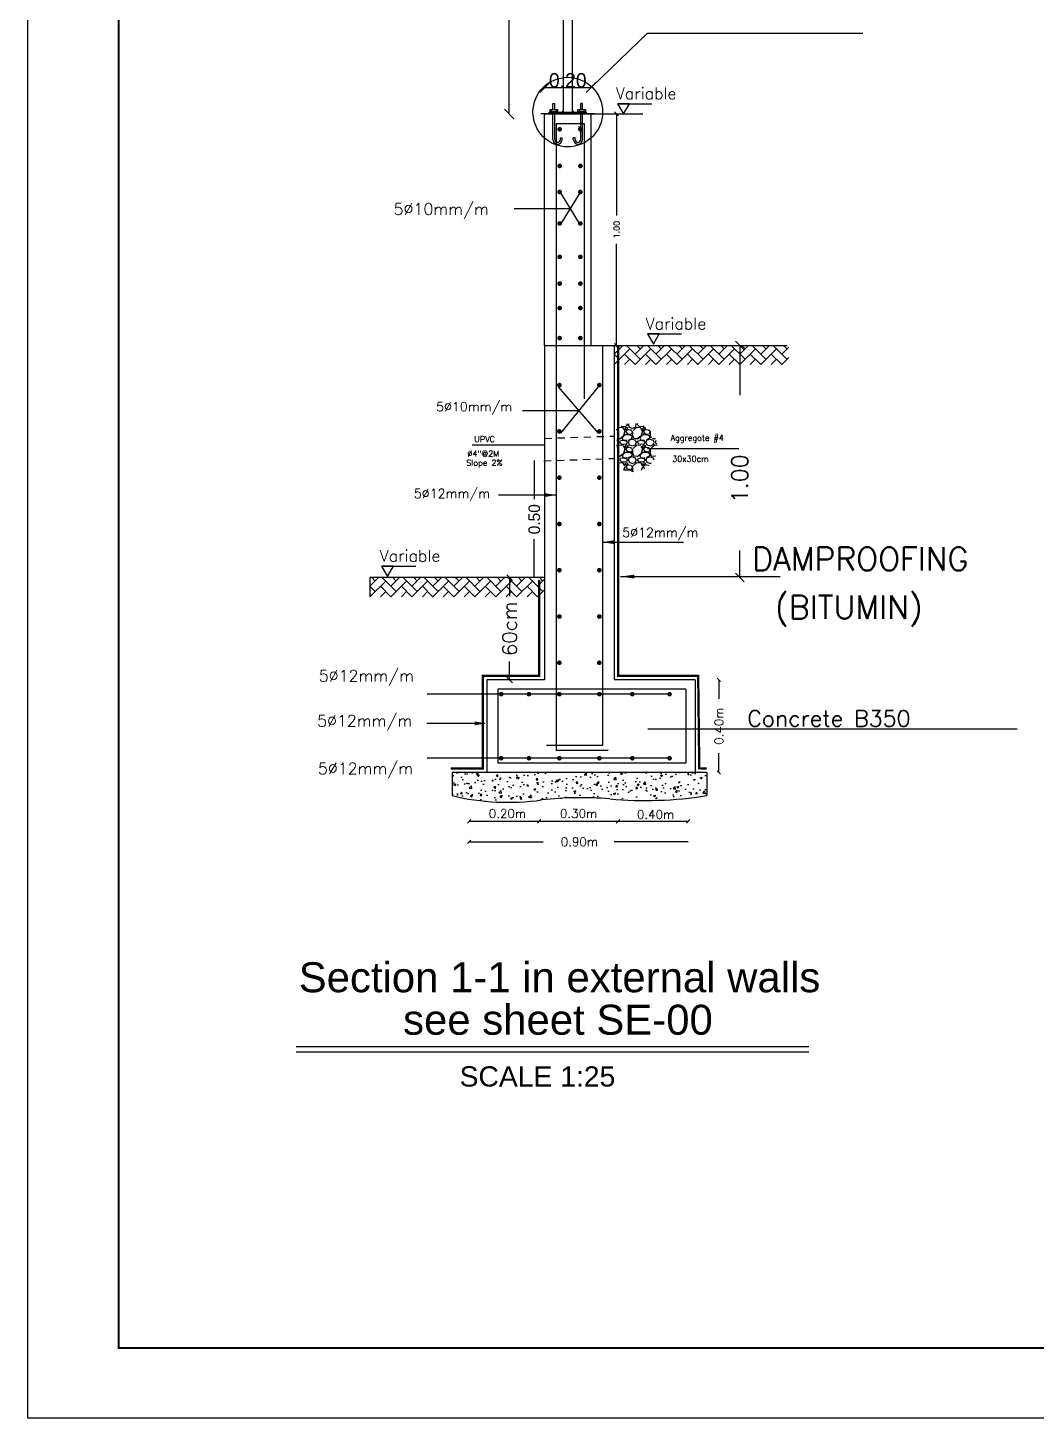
# Model space of a CAD drawing. Extents: x 166525 to 167198, y 178739 to 179747.
# Drawn here: x 167044.98 to 167062.4, y 178952.16 to 178976.19 of the extents above; entities that cross this region are included whole.
import ezdxf

# ---------------------------------------------------------------- set-up
doc = ezdxf.new("R2010")
doc.units = 0
doc.header["$MEASUREMENT"] = 0
for name, pattern in [('AUSGEZOGEN', [0]), ('DASHDOT', [25.4, 12.7, -6.35, 0, -6.35]), ('DASHED2', [0.375, 0.25, -0.125]), ('HIDDEN2', [0.1875, 0.125, -0.0625])]:
    doc.linetypes.add(name, pattern=pattern)
doc.layers.get('0').update_dxf_attribs({"linetype": 'CONTINUOUS'})
doc.layers.get('DEFPOINTS').update_dxf_attribs({"linetype": 'CONTINUOUS'})
for name, color, linetype in [('05', 1, 'CONTINUOUS'), ('10 Stru-Hatch', 8, 'CONTINUOUS'), ('11 Stru-Dim', 4, 'CONTINUOUS'), ('13 Stru-TEXT', 7, 'CONTINUOUS'), ('A-Elevation 18', 1, 'CONTINUOUS'), ('COVER', 7, 'CONTINUOUS'), ('DIM', 144, 'CONTINUOUS'), ('EBENE0', 7, 'AUSGEZOGEN'), ('FINCE', 2, 'CONTINUOUS'), ('HACH', 8, 'CONTINUOUS'), ('HATCH', 40, 'CONTINUOUS'), ('HATCHSOLID', 5, 'CONTINUOUS'), ('MHATCH', 8, 'CONTINUOUS'), ('NUMBERS', 6, 'CONTINUOUS'), ('OUT', 6, 'CONTINUOUS'), ('POLI', 3, 'CONTINUOUS'), ('RIB', 3, 'CONTINUOUS'), ('ST', 2, 'CONTINUOUS'), ('Steel', 2, 'CONTINUOUS'), ('SYMBOL1', 8, 'CONTINUOUS'), ('TEXT', 7, 'CONTINUOUS'), ('TXT', 6, 'CONTINUOUS'), ('win', 4, 'CONTINUOUS')]:
    doc.layers.add(name, color=color, linetype=linetype)
doc.layers.add('LAND CORNERS', color=255, linetype='CONTINUOUS', lineweight=25)
doc.styles.add('FUTURA', font='SAS_____.PFB')
doc.styles.add('ROMANS', font='romans.shx')
doc.styles.add('STABC', font='romans', dxfattribs={"bigfont": 'b'})
doc.dimstyles.new('1-25', dxfattribs={"dimtxt": 0.2, "dimasz": 0.01, "dimexe": 0, "dimexo": 0, "dimgap": 0.08, "dimtad": 0, "dimlfac": 0.25, "dimzin": 0, "dimdsep": 46, "dimtxsty": 'Standard', "dimblk1": 'OBLIQUE', "dimblk2": 'OBLIQUE', "dimsah": 1, "dimcen": 0, "dimse1": 1, "dimse2": 1, "dimclrd": 256, "dimclre": 256, "dimclrt": 4, "dimadec": 0, "dimazin": 0, "dimtfac": 5.555556, "dimtix": 1, "dimtofl": 0, "dimtmove": 2, "dimatfit": 3, "dimldrblk": 'OBLIQUE', "dimfxl": 1, "dimtolj": 1, "dimtzin": 0, "dimarcsym": 0})
doc.dimstyles.new('1.50', dxfattribs={"dimtxt": 0.1, "dimasz": 0.07, "dimexe": 0.18, "dimexo": 0.0625, "dimgap": 0.1, "dimtad": 0, "dimdec": 1, "dimlfac": 0.5, "dimzin": 0, "dimdsep": 46, "dimtxsty": 'STABC', "dimblk": 'OBLIQUE', "dimcen": 0, "dimse1": 1, "dimse2": 1, "dimclrd": 8, "dimclrt": 4, "dimadec": 0, "dimazin": 0, "dimtfac": 1, "dimtdec": 1, "dimtofl": 0, "dimtmove": 0, "dimatfit": 3, "dimfxl": 1, "dimtolj": 1, "dimtzin": 0, "dimarcsym": 0})
doc.dimstyles.new('1.50ma', dxfattribs={"dimtxt": 0.25, "dimasz": 0.1635, "dimexe": 0.18, "dimexo": 0.0625, "dimgap": 0, "dimtad": 1, "dimlfac": 0.5, "dimzin": 0, "dimdsep": 46, "dimtxsty": 'Standard', "dimblk": 'OBLIQUE', "dimcen": 0, "dimse1": 1, "dimse2": 1, "dimclrd": 250, "dimclrt": 4, "dimadec": 0, "dimazin": 0, "dimtfac": 1, "dimtix": 1, "dimtofl": 0, "dimtmove": 0, "dimatfit": 3, "dimldrblk": 'OBLIQUE', "dimfxl": 0.18, "dimtolj": 1, "dimtzin": 0, "dimarcsym": 0})
doc.dimstyles.new('D2', dxfattribs={"dimtxt": 0.25, "dimasz": 0.1, "dimexe": 0.18, "dimexo": 0.06, "dimgap": 0.09, "dimtad": 0, "dimzin": 0, "dimdsep": 46, "dimtxsty": 'ROMANS', "dimblk1": 'OBLIQUE', "dimblk2": 'OBLIQUE', "dimsah": 1, "dimcen": 0.09, "dimclrd": 3, "dimclre": 8, "dimclrt": 6, "dimadec": 0, "dimazin": 0, "dimtfac": 1, "dimtix": 1, "dimtofl": 0, "dimtmove": 2, "dimatfit": 3, "dimldrblk": 'OBLIQUE', "dimfxl": 1, "dimtolj": 1, "dimtzin": 0, "dimarcsym": 0})

# ---------------------------------------------------------------- blocks, each defined once
blk = doc.blocks.new('_OBLIQUE')
at = {"color": 0, "linetype": 'ByBlock'}
blk.add_line((-0.5, -0.5), (0.5, 0.5), dxfattribs=at)
blk = doc.blocks.new('*D1146')
at = {"color": 250, "lineweight": -2, "ltscale": 0.1, "transparency": 16777216}
blk.add_line((167053.3, 178974.705), (167053.3, 178979.105), dxfattribs=at)
at = {"layer": 'DEFPOINTS', "color": 0, "ltscale": 0.1, "transparency": 16777216}
for p in [(167053.3, 178979.105), (167054.23, 178979.105), (167053.847, 178974.705)]:
    blk.add_point(p, dxfattribs=at)
at = {"color": 250, "lineweight": -2, "ltscale": 0.1, "transparency": 16777216, "xscale": 0.1635000000000001, "yscale": 0.1635000000000001, "zscale": 0.1635000000000001}
for p, rotation in [((167053.3, 178979.105), 90), ((167053.3, 178974.705), 270)]:
    blk.add_blockref('_OBLIQUE', p, dxfattribs=dict(at, rotation=rotation))
at = {"color": 4, "ltscale": 0.1, "transparency": 16777216, "insert": (167053.175, 178976.905), "char_height": 0.25, "attachment_point": 5, "rotation": 90}
blk.add_mtext('\\A1;2.20', dxfattribs=at)
blk = doc.blocks.new('*D1147')
at = {"color": 250, "lineweight": -2, "ltscale": 0.1, "transparency": 16777216}
blk.add_line((167054.711, 178975.159), (167053.911, 178975.159), dxfattribs=at)
at = {"layer": 'DEFPOINTS', "color": 0, "ltscale": 0.1, "transparency": 16777216}
for p in [(167053.911, 178975.159), (167053.911, 178974.705), (167054.711, 178974.705)]:
    blk.add_point(p, dxfattribs=at)
at = {"color": 250, "lineweight": -2, "ltscale": 0.1, "transparency": 16777216, "xscale": 0.1635000000000001, "yscale": 0.1635000000000001, "zscale": 0.1635000000000001, "rotation": 180}
blk.add_blockref('_OBLIQUE', (167053.911, 178975.159), dxfattribs=at)
at = {"color": 250, "lineweight": -2, "ltscale": 0.1, "transparency": 16777216, "xscale": 0.1635000000000001, "yscale": 0.1635000000000001, "zscale": 0.1635000000000001}
blk.add_blockref('_OBLIQUE', (167054.711, 178975.159), dxfattribs=at)
at = {"color": 4, "ltscale": 0.1, "transparency": 16777216, "insert": (167054.311, 178975.284), "char_height": 0.25, "attachment_point": 5}
blk.add_mtext('\\A1;0.20', dxfattribs=at)
blk = doc.blocks.new('*D1148')
at = {"color": 8, "lineweight": -2, "ltscale": 0.1, "transparency": 16777216}
for p, q in [((167055.154, 178974.705), (167055.154, 178972.95)), ((167055.154, 178970.705), (167055.154, 178972.46))]:
    blk.add_line(p, q, dxfattribs=at)
at = {"layer": 'DEFPOINTS', "color": 0, "ltscale": 0.1, "transparency": 16777216}
for p in [(167054.711, 178974.705), (167054.711, 178970.705), (167055.154, 178970.705)]:
    blk.add_point(p, dxfattribs=at)
at = {"color": 8, "lineweight": -2, "ltscale": 0.1, "transparency": 16777216, "xscale": 0.07, "yscale": 0.07, "zscale": 0.07}
for p, rotation in [((167055.154, 178974.705), 90), ((167055.154, 178970.705), 270)]:
    blk.add_blockref('_OBLIQUE', p, dxfattribs=dict(at, rotation=rotation))
at = {"color": 4, "ltscale": 0.1, "transparency": 16777216, "insert": (167055.154, 178972.705), "char_height": 0.1, "attachment_point": 5, "rotation": 90, "style": 'STABC'}
blk.add_mtext('\\A1;1.00', dxfattribs=at)
blk = doc.blocks.new('*D1314')
at = {"layer": 'DEFPOINTS', "color": 0, "transparency": 16777216}
for p in [(167053.733, 178968.709), (167053.897, 178968.709), (167053.911, 178966.691)]:
    blk.add_point(p, dxfattribs=at)
at = {"layer": 'HATCHSOLID', "lineweight": -2, "transparency": 16777216}
for p, q in [((167053.733, 178968.709), (167053.733, 178968.046)), ((167053.733, 178966.691), (167053.733, 178967.353))]:
    blk.add_line(p, q, dxfattribs=at)
at = {"layer": 'HATCHSOLID', "lineweight": -2, "transparency": 16777216, "xscale": 0.01, "yscale": 0.01, "zscale": 0.01}
for p, rotation in [((167053.733, 178968.709), 90), ((167053.733, 178966.691), 270)]:
    blk.add_blockref('_OBLIQUE', p, dxfattribs=dict(at, rotation=rotation))
at = {"layer": 'HATCHSOLID', "color": 4, "transparency": 16777216, "insert": (167053.733, 178967.7), "char_height": 0.2, "attachment_point": 5, "rotation": 90}
blk.add_mtext('\\A1;0.50', dxfattribs=at)
blk = doc.blocks.new('*D1333')
at = {"layer": 'DEFPOINTS', "color": 0, "transparency": 16777216}
for p in [(167053.612, 178966.691), (167053.306, 178964.923), (167053.911, 178964.923)]:
    blk.add_point(p, dxfattribs=at)
at = {"layer": 'NUMBERS', "color": 8, "lineweight": -2, "transparency": 16777216}
for p, q in [((167053.486, 178966.691), (167053.126, 178966.691)), ((167053.486, 178964.923), (167053.126, 178964.923))]:
    blk.add_line(p, q, dxfattribs=at)
at = {"layer": 'NUMBERS', "color": 3, "lineweight": -2, "transparency": 16777216}
for p, q in [((167053.306, 178966.691), (167053.306, 178966.373)), ((167053.306, 178964.923), (167053.306, 178965.241))]:
    blk.add_line(p, q, dxfattribs=at)
at = {"layer": 'NUMBERS', "color": 3, "lineweight": -2, "transparency": 16777216, "xscale": 0.1, "yscale": 0.1, "zscale": 0.1}
for p, rotation in [((167053.306, 178966.691), 90), ((167053.306, 178964.923), 270)]:
    blk.add_blockref('_OBLIQUE', p, dxfattribs=dict(at, rotation=rotation))
at = {"layer": 'NUMBERS', "color": 6, "transparency": 16777216, "insert": (167053.306, 178965.807), "char_height": 0.25, "attachment_point": 5, "rotation": 90, "style": 'ROMANS'}
blk.add_mtext('\\A1;60cm', dxfattribs=at)

msp = doc.modelspace()

# ---------------------------------------------------------------- hatches: boundary and pattern name
at = {"layer": '10 Stru-Hatch'}
h = msp.add_hatch(dxfattribs=at)
h.set_pattern_fill('GRAVEL', color=256, scale=0.012)
h.set_pattern_definition([(228.0127875, (164977.823084, 178735.244194), (-2.43840000022, -2.74319999986), [0.041006573, -4.059658037]), (184.969741, (164977.795652, 178735.213714), (3.6575999986, 0.30480001737), [0.070368566, -6.966485867]), (132.5104471, (164977.725548, 178735.207618), (3.04800000132, -3.35279999887), [0.049617782, -4.912166735]), (267.273689, (164977.606676, 178735.131418), (0.30480000064, 6.09600000004), [0.064080542, -6.34397249]), (292.8336542, (164977.603628, 178735.06741), (-1.52400000015, 3.65759999999), [0.062836044, -6.22077693]), (357.273689, (164977.628012, 178735.009498), (-6.09600000004, 0.30480000064), [0.064080542, -6.34397249]), (37.6942405, (164977.69202, 178735.00645), (-3.96239999987, -3.048000000264), [0.08474324, -8.38957384]), (72.2553284, (164977.759076, 178735.058266), (2.1336000006, 6.7055999999), [0.080006342, -7.920630792]), (121.4295656, (164977.78346, 178735.134466), (-2.438400000375, 3.96239999983), [0.06429756, -6.365465484]), (175.2363583, (164977.749932, 178735.18933), (3.3528, -0.30480000053), [0.073405594, -3.596872434]), (222.3974378, (164977.67678, 178735.195426), (-3.657599999927, -3.352800000168), [0.09492935, -9.3980127]), (138.8140748, (164977.908428, 178735.12837), (-2.1335999999, 1.82880000017), [0.032400545, -3.2076679]), (171.4692344, (164977.884044, 178735.149706), (3.96240000015, -0.60959999932), [0.061641838, -6.10255668]), (225, (164977.82308, 178735.15885), (-8e-17, -0.3048), [0.04310512, -0.387947173]), (203.1985905, (164977.80175, 178735.195426), (1.52400000006, 0.6095999999), [0.02321296, -2.298074684]), (291.8014095, (164977.78041, 178735.18628), (-0.3048, 0.9144), [0.032827874, -1.60857036]), (30.9637565, (164977.792604, 178735.1558), (0.9144, 0.6096), [0.05331836, -1.72395578]), (161.565051, (164977.83832, 178735.18323), (0.6096, -0.3048), [0.038554457, -0.925307774]), (16.3895403, (164977.603628, 178735.186282), (3.04800000004, 0.91440000001), [0.05401056, -5.3470592]), (70.3461759, (164977.655444, 178735.201522), (-1.21920000013, -3.3528), [0.045311873, -4.48586588]), (293.1985905, (164977.838324, 178735.244194), (-0.6095999999, 1.52400000006), [0.04642561, -2.27486203]), (343.6104597, (164977.856612, 178735.201522), (-3.0480000001, 0.9143999998), [0.05401056, -5.3470592]), (339.4439548, (164977.60363, 178734.997306), (-1.524, 0.6096), [0.052084224, -2.552128118]), (294.7751406, (164977.652396, 178734.979018), (-1.52400000183, 3.35279999922), [0.043640654, -4.320431206]), (66.8014095, (164977.841372, 178734.939394), (0.6095999999, 1.52400000006), [0.04642561, -2.27486203]), (17.3540246, (164977.85966, 178734.982066), (-3.96239999997, -1.21920000027), [0.05109393, -5.058285118]), (69.4439548, (164977.69202, 178734.939394), (-0.6096, -1.524), [0.02604211, -2.57817023]), (101.3099325, (164977.823084, 178734.939394), (-0.3048, 1.2192), [0.01554175, -1.538639396]), (165.9637565, (164977.82004, 178734.954634), (0.9144, -0.3048), [0.062836044, -1.19388655]), (186.009006, (164977.759076, 178734.969874), (3.04800000002, 0.30480000016), [0.05823204, -5.764963784]), (303.6900675, (164977.792604, 178735.12837), (-0.3048, 0.6096), [0.043958866, -1.055013163]), (353.1572266, (164977.816988, 178735.091794), (5.181600000094, -0.609599999736), [0.07674681, -7.59792109]), (60.9453959, (164977.893188, 178735.08265), (-1.21920000005, -2.1336), [0.03138099, -3.10672708]), (90, (164977.90843, 178735.11008), (-0.3048, 0.3048), [0.018288, -0.286512]), (120.2564372, (164977.75298, 178734.979018), (1.21919999987, -2.1336000001), [0.042344035, -4.192072893]), (48.0127875, (164977.731644, 178735.015594), (2.43840000023, 2.74319999985), [0.082013146, -4.018651464]), (0, (164977.7865, 178735.07655), (0.3048, 0.3048), [0.079248, -0.225552]), (325.3048465, (164977.865756, 178735.076554), (3.04800000119, -2.13359999838), [0.048193147, -4.771118007]), (254.054604, (164977.90538, 178735.04912), (-0.3048, -1.2192), [0.04437949, -2.174598005]), (207.64597536, (164977.893188, 178735.00645), (-5.79120000028, -3.04799999963), [0.07225741, -7.15349573]), (175.42607874, (164977.82918, 178734.972922), (-3.96240000005, 0.304800000004), [0.076443535, -7.567901575])])
h.paths.add_polyline_path([(167055.14503, 178969.2449), (167055.16937, 178968.61437, 0.6321722), (167055.85592, 178968.94037, 0.65951217)])
at = {"layer": 'HATCH'}
h = msp.add_hatch(dxfattribs=at)
h.set_pattern_fill('AR-HBONE', color=256, scale=0.032, style=0)
h.set_pattern_definition([(45, (167055.11104, 178970.37415), (0, 0.1810193), [0.384, -0.128]), (135, (167055.20155, 178970.46466), (0, 0.1810193), [0.384, -0.128])])
h.paths.add_polyline_path([(167058.12877, 178970.70482), (167055.11104, 178970.70482), (167055.11104, 178970.37415), (167058.12877, 178970.37415)])
h = msp.add_hatch(dxfattribs=at)
h.set_pattern_fill('AR-HBONE', color=256, scale=0.032, style=0)
h.set_pattern_definition([(45, (167050.89332, 178966.3601), (0, 0.1810193), [0.384, -0.128]), (135, (167050.98383, 178966.4506), (0, 0.1810193), [0.384, -0.128])])
h.paths.add_polyline_path([(167053.91104, 178966.69076), (167050.89332, 178966.69076), (167050.89332, 178966.3601), (167053.91104, 178966.3601)])
h = msp.add_hatch(dxfattribs=at)
h.set_pattern_fill('AR-CONC', color=256, scale=0.048, style=0)
h.set_pattern_definition([(50, (167050.11104, 178962.8069), (0.344285, -0.030121), [0.036, -0.396]), (355, (167050.11104, 178962.8069), (-0.0666, 0.361052), [0.0288, -0.3168]), (100.4514, (167050.13974, 178962.8044), (0.277685, 0.330931), [0.030595, -0.336548]), (46.184, (167050.11104, 178962.9029), (0.512276, -0.07945), [0.054, -0.594]), (96.636, (167050.15373, 178962.8963), (0.448638, 0.467577), [0.045893, -0.504822]), (351.184, (167050.11104, 178962.9029), (0.448638, 0.467577), [0.0432, -0.4752]), (21, (167050.15904, 178962.8789), (0.286515, -0.193257), [0.036, -0.396]), (326, (167050.15904, 178962.8789), (0.116791, 0.348072), [0.0288, -0.3168]), (71.4514, (167050.18292, 178962.8628), (0.403307, 0.154815), [0.030595, -0.336548]), (37.5, (167050.11104, 178962.8069), (0.0058367, 0.159789), [0, -0.31296, 0, -0.3216, 0, -0.318]), (7.5, (167050.11104, 178962.8069), (0.1262734, 0.1893176), [0, -0.18336, 0, -0.30576, 0, -0.1212]), (327.5, (167050.004, 178962.8069), (0.2562348, -0.0108263), [0, -0.12, 0, -0.3744, 0, -0.4968]), (317.5, (167049.956, 178962.8069), (0.279929, 0.0480504), [0, -0.156, 0, -0.24864, 0, -0.3528])])
edge = h.paths.add_edge_path()
edge.add_arc((167053.28019, 178966.9225), 4.11557, 256.379904, 266.654969)
edge.add_arc((167052.45995, 178986.69388), 23.88698, 271.391584, 273.359672)
edge.add_arc((167054.53635, 178957.09345), 5.79413, 85.056365, 96.705252, ccw=False)
edge.add_arc((167057.24427, 179051.82779), 88.98918, 268.5778383, 269.1932851)
edge.add_arc((167055.64541, 178969.63707), 6.79844, 272.91686, 279.018127)
edge.add_line((167056.71104, 178962.92267), (167056.71104, 178963.32267))
edge.add_line((167056.71104, 178963.32267), (167052.31104, 178963.32267))
edge.add_line((167052.31104, 178963.32267), (167052.31104, 178962.92267))

# ---------------------------------------------------------------- linework, layer by layer
at = {"color": 8, "linetype": 'Continuous'}
for p, q in [((167054.72468, 178975.17312), (167055.69039, 178976.10291)), ((167055.69039, 178976.10291), (167059.40932, 178976.10291))]:
    msp.add_line(p, q, dxfattribs=at)
at = {"ltscale": 2}
msp.add_line((167054.77504, 178974.70482), (167053.84704, 178974.70482), dxfattribs=at)
at = {"color": 2, "linetype": 'Continuous'}
msp.add_line((167054.71104, 178974.70482), (167055.60808, 178974.70482), dxfattribs=at)
at = {"color": 0, "linetype": 'DASHED2', "lineweight": 13, "ltscale": 0.025}
msp.add_line((167054.51685, 178974.4808), (167054.48924, 178974.4808), dxfattribs=at)
at = {"color": 8}
for p, q in [((167057.28254, 178970.70482), (167057.28254, 178969.84171)), ((167057.28254, 178966.69076), (167057.28254, 178967.15874)), ((167056.92273, 178964.92267), (167056.92273, 178964.59825)), ((167056.92273, 178963.32267), (167056.92273, 178963.65488)), ((167052.60597, 178962.12535), (167053.88431, 178962.12535)), ((167056.39038, 178962.12535), (167055.11249, 178962.12535))]:
    msp.add_line(p, q, dxfattribs=at)
at = {"layer": '05'}
for p, q in [((167049.61978, 178958.58553), (167058.47543, 178958.58553)), ((167049.61978, 178958.49373), (167058.47543, 178958.49373))]:
    msp.add_line(p, q, dxfattribs=at)
at = {"layer": '11 Stru-Dim', "linetype": 'HIDDEN2'}
for p, q in [((167053.91104, 178969.09671), (167055.11104, 178969.13854)), ((167053.89679, 178968.70879), (167055.11104, 178968.75065))]:
    msp.add_line(p, q, dxfattribs=at)
at = {"layer": 'A-Elevation 18'}
msp.add_line((167054.23044, 178979.10482), (167054.23044, 178974.73682), dxfattribs=at)
msp.add_lwpolyline([(167054.39044, 178974.73682), (167054.39044, 178979.21635), (167052.89542, 178980.71137)], dxfattribs=at)
at = {"layer": 'COVER', "flags": 128}
msp.add_lwpolyline([(167044.98142, 178994.48492), (167104.90267, 178994.48492), (167104.90267, 178952.16242), (167044.98142, 178952.16242)], close=True, dxfattribs=at)
at = {"layer": 'DIM', "color": 4, "linetype": 'ByBlock'}
msp.add_line((167053.91104, 178970.70482), (167058.10432, 178970.70482), dxfattribs=at)
at = {"layer": 'DIM'}
for p, q in [((167053.91104, 178966.07483), (167053.91104, 178965.83483)), ((167055.11104, 178966.07483), (167055.11104, 178965.83483))]:
    msp.add_line(p, q, dxfattribs=at)
at = {"layer": 'DIM', "ltscale": 4}
msp.add_circle((167054.31104, 178974.73682), 0.60121, dxfattribs=at)
at = {"layer": 'EBENE0', "color": 3, "linetype": 'AUSGEZOGEN'}
for p, q in [((167055.37735, 178974.88213), (167055.1726, 178974.88213)), ((167055.1726, 178974.88213), (167055.27497, 178974.70482)), ((167055.1726, 178974.88213), (167055.76266, 178974.88213)), ((167055.27497, 178974.70482), (167055.37735, 178974.88213)), ((167055.89208, 178970.90359), (167055.68733, 178970.90359)), ((167055.68733, 178970.90359), (167055.78971, 178970.72627)), ((167055.68733, 178970.90359), (167056.2774, 178970.90359)), ((167055.78971, 178970.72627), (167055.89208, 178970.90359)), ((167051.29802, 178966.88953), (167051.09327, 178966.88953)), ((167051.09327, 178966.88953), (167051.19564, 178966.71222)), ((167051.09327, 178966.88953), (167051.68333, 178966.88953)), ((167051.19564, 178966.71222), (167051.29802, 178966.88953))]:
    msp.add_line(p, q, dxfattribs=at)
at = {"layer": 'FINCE', "color": 7, "linetype": 'Continuous'}
msp.add_line((167052.6613, 178968.98828), (167053.91104, 178968.98828), dxfattribs=at)
at = {"layer": 'FINCE', "color": 8, "linetype": 'Continuous'}
msp.add_line((167055.69094, 178968.91999), (167057.26651, 178968.91999), dxfattribs=at)
at = {"layer": 'HACH'}
msp.add_line((167062.07767, 178964.0721), (167055.69682, 178964.0721), dxfattribs=at)
at = {"layer": 'LAND CORNERS'}
msp.add_line((167056.39038, 178962.4775), (167052.60597, 178962.4775), dxfattribs=at)
at = {"layer": 'MHATCH', "const_width": 0.03562, "flags": 128}
msp.add_lwpolyline([(167046.54892, 178993.27367), (167103.33517, 178993.27367), (167103.33517, 178953.37367), (167046.54892, 178953.37367)], close=True, dxfattribs=at)
at = {"layer": 'OUT', "color": 1}
for p, q in [((167053.91104, 178970.70482), (167053.91104, 178974.70482)), ((167053.91104, 178974.70482), (167054.71104, 178974.70482)), ((167054.71104, 178974.70482), (167054.71104, 178970.70482)), ((167053.91104, 178970.70482), (167053.91104, 178964.92267)), ((167055.11104, 178970.70482), (167055.11104, 178964.92267)), ((167053.91104, 178964.92267), (167052.91104, 178964.92267)), ((167052.91104, 178964.92267), (167052.91104, 178963.32267)), ((167056.51104, 178964.92267), (167055.11104, 178964.92267)), ((167056.51104, 178964.92267), (167056.51104, 178963.32267)), ((167056.71104, 178963.32267), (167052.31104, 178963.32267)), ((167052.31104, 178963.32267), (167052.31104, 178962.92267)), ((167056.71104, 178963.32267), (167056.71104, 178962.92267))]:
    msp.add_line(p, q, dxfattribs=at)
at = {"layer": 'OUT', "color": 2}
for p, q in [((167054.10819, 178974.5408), (167054.10819, 178963.70125)), ((167054.10819, 178974.5408), (167054.59262, 178974.5408)), ((167054.59262, 178974.5408), (167054.59262, 178969.77925)), ((167054.9139, 178970.70482), (167054.9139, 178963.79096)), ((167056.35104, 178964.76267), (167053.10322, 178964.76267)), ((167053.10322, 178964.76267), (167053.10322, 178963.48267)), ((167056.35104, 178964.76267), (167056.35104, 178963.48267)), ((167054.9139, 178963.79096), (167053.94058, 178963.79096)), ((167055.00819, 178963.70125), (167054.10819, 178963.70125)), ((167056.35104, 178963.48267), (167053.10322, 178963.48267))]:
    msp.add_line(p, q, dxfattribs=at)
at = {"layer": 'OUT', "color": 1}
for centre, radius, start, end in [((167053.28019, 178966.9225), 4.11557, 256.379904, 278.096287), ((167054.53635, 178957.09345), 5.79413, 85.056365, 96.705252), ((167055.64541, 178969.63707), 6.79844, 264.854263, 279.018127)]:
    msp.add_arc(centre, radius, start, end, dxfattribs=at)
at = {"layer": 'RIB', "color": 8}
for p, q in [((167054.52812, 178973.35635), (167054.18792, 178972.79934)), ((167054.18792, 178973.34397), (167054.50751, 178972.81172)), ((167054.35855, 178973.06531), (167053.38579, 178973.06531)), ((167054.14454, 178969.98575), (167054.83555, 178969.18575)), ((167054.83555, 178969.98575), (167054.18654, 178969.18575)), ((167054.50087, 178969.57321), (167053.52811, 178969.57321)), ((167054.10819, 178968.1174), (167053.11479, 178968.1174)), ((167054.9139, 178967.30387), (167056.31299, 178967.30387)), ((167055.21976, 178966.70888), (167057.98146, 178966.70888)), ((167056.04833, 178964.67626), (167051.88421, 178964.67626)), ((167056.04833, 178963.56918), (167051.88421, 178963.56918))]:
    msp.add_line(p, q, dxfattribs=at)
at = {"layer": 'RIB', "color": 3}
msp.add_line((167052.87104, 178964.17195), (167051.87722, 178964.17195), dxfattribs=at)
at = {"layer": 'RIB', "color": 8}
for points in [[(167053.90851, 178968.15068), (167053.90851, 178968.08412), (167054.10819, 178968.1174)], [(167055.11358, 178967.33715), (167055.11358, 178967.27059), (167054.9139, 178967.30387)], [(167055.45944, 178966.74216), (167055.45944, 178966.6756), (167055.21976, 178966.70888)]]:
    msp.add_solid(points, dxfattribs=at)
at = {"layer": 'RIB', "color": 3}
msp.add_solid([(167052.70354, 178964.20523), (167052.70354, 178964.13867), (167052.90322, 178964.17195)], dxfattribs=at)
at = {"layer": 'ST', "const_width": 0.038}
for points in [[(167054.19196, 178974.43999, -1), (167054.14996, 178974.43999, -1)], [(167054.50751, 178974.43999, 1), (167054.54951, 178974.43999, 1)], [(167054.19196, 178973.80584, -1), (167054.14996, 178973.80584, -1)], [(167054.50751, 178973.80584, 1), (167054.54951, 178973.80584, 1)], [(167054.19196, 178973.35635, -1), (167054.14996, 178973.35635, -1)], [(167054.50751, 178973.35635, 1), (167054.54951, 178973.35635, 1)], [(167054.19196, 178972.81172, -1), (167054.14996, 178972.81172, -1)], [(167054.50751, 178972.81172, 1), (167054.54951, 178972.81172, 1)], [(167054.19196, 178972.23522, -1), (167054.14996, 178972.23522, -1)], [(167054.50751, 178972.23522, 1), (167054.54951, 178972.23522, 1)], [(167054.19196, 178971.77308, -1), (167054.14996, 178971.77308, -1)], [(167054.50751, 178971.77308, 1), (167054.54951, 178971.77308, 1)], [(167054.19196, 178971.34937, -1), (167054.14996, 178971.34937, -1)], [(167054.50751, 178971.34937, 1), (167054.54951, 178971.34937, 1)], [(167054.19196, 178970.83028, -1), (167054.14996, 178970.83028, -1)], [(167054.50751, 178970.83028, 1), (167054.54951, 178970.83028, 1)], [(167054.18654, 178970.01852, -1), (167054.14454, 178970.01852, -1)], [(167054.83555, 178970.01852, 1), (167054.87755, 178970.01852, 1)], [(167054.18654, 178969.21852, -1), (167054.14454, 178969.21852, -1)], [(167054.83555, 178969.21852, 1), (167054.87755, 178969.21852, 1)], [(167054.18654, 178968.41852, -1), (167054.14454, 178968.41852, -1)], [(167054.83555, 178968.41852, 1), (167054.87755, 178968.41852, 1)], [(167054.18654, 178967.61852, -1), (167054.14454, 178967.61852, -1)], [(167054.83555, 178967.61852, 1), (167054.87755, 178967.61852, 1)], [(167054.18654, 178966.81852, -1), (167054.14454, 178966.81852, -1)], [(167054.83555, 178966.81852, 1), (167054.87755, 178966.81852, 1)], [(167054.18654, 178966.01852, -1), (167054.14454, 178966.01852, -1)], [(167054.83555, 178966.01852, 1), (167054.87755, 178966.01852, 1)], [(167054.18654, 178965.21852, -1), (167054.14454, 178965.21852, -1)], [(167054.83555, 178965.21852, 1), (167054.87755, 178965.21852, 1)], [(167053.18081, 178964.67626, -1), (167053.13881, 178964.67626, -1)], [(167053.6194, 178964.67626, 1), (167053.6614, 178964.67626, 1)], [(167054.18654, 178964.67626, -1), (167054.14454, 178964.67626, -1)], [(167054.83555, 178964.67626, 1), (167054.87755, 178964.67626, 1)], [(167055.44791, 178964.67626, -1), (167055.40591, 178964.67626, -1)], [(167056.09033, 178964.67626, -1), (167056.04833, 178964.67626, -1)], [(167053.18081, 178963.56918, -1), (167053.13881, 178963.56918, -1)], [(167053.6194, 178963.56918, 1), (167053.6614, 178963.56918, 1)], [(167054.18654, 178963.56908, 1), (167054.14454, 178963.56908, 1)], [(167054.83555, 178963.56908, -1), (167054.87755, 178963.56908, -1)], [(167055.44791, 178963.56918, -1), (167055.40591, 178963.56918, -1)], [(167056.09033, 178963.56918, -1), (167056.04833, 178963.56918, -1)]]:
    msp.add_lwpolyline(points, format="xyb", close=True, dxfattribs=at)
at = {"layer": 'Steel'}
for p, q in [((167053.91104, 178966.69076), (167050.89332, 178966.69076)), ((167050.89332, 178966.69076), (167050.89332, 178966.3601))]:
    msp.add_line(p, q, dxfattribs=at)
at = {"layer": 'SYMBOL1', "color": 4}
for p, q in [((167054.05504, 178974.78398), (167054.05504, 178974.88518)), ((167054.05504, 178974.88518), (167054.08704, 178974.88518)), ((167054.08704, 178974.78398), (167054.08704, 178974.88518)), ((167054.53504, 178974.78398), (167054.53504, 178974.88518)), ((167054.56704, 178974.88518), (167054.53504, 178974.88518)), ((167054.56704, 178974.78398), (167054.56704, 178974.88518)), ((167054.03249, 178974.78398), (167054.03249, 178974.73682)), ((167054.05504, 178974.26388), (167054.05504, 178974.70482)), ((167054.08704, 178974.26388), (167054.08704, 178974.70482)), ((167054.1096, 178974.78398), (167054.1096, 178974.73682)), ((167054.23044, 178974.76151), (167054.21019, 178974.73729)), ((167054.21019, 178974.73729), (167054.23044, 178974.73729)), ((167054.23044, 178974.73729), (167054.23044, 178974.76151)), ((167054.39135, 178974.73729), (167054.39135, 178974.76151)), ((167054.39135, 178974.76151), (167054.41161, 178974.73729)), ((167054.41161, 178974.73729), (167054.39135, 178974.73729)), ((167054.51249, 178974.78398), (167054.51249, 178974.73682)), ((167054.53504, 178974.26388), (167054.53504, 178974.73682)), ((167054.56704, 178974.26388), (167054.56704, 178974.73682)), ((167054.5896, 178974.78398), (167054.5896, 178974.73682)), ((167054.18304, 178974.26388), (167054.18304, 178974.29488)), ((167054.18304, 178974.29488), (167054.21504, 178974.29488)), ((167054.21504, 178974.26388), (167054.21504, 178974.29488)), ((167054.40704, 178974.26388), (167054.40704, 178974.29488)), ((167054.43904, 178974.29488), (167054.40704, 178974.29488)), ((167054.43904, 178974.26388), (167054.43904, 178974.29488))]:
    msp.add_line(p, q, dxfattribs=at)
for points in [[(167053.99104, 178974.73682), (167054.63104, 178974.73682), (167054.63104, 178974.70482), (167053.99104, 178974.70482)], [(167054.00581, 178974.78398), (167054.13628, 178974.78398), (167054.13628, 178974.73682), (167054.00581, 178974.73682)], [(167054.48581, 178974.78398), (167054.61628, 178974.78398), (167054.61628, 178974.73682), (167054.48581, 178974.73682)]]:
    msp.add_lwpolyline(points, close=True, dxfattribs=at)
for centre, radius, start, end in [((167054.00693, 178974.86697), 0.08683, 269.262997, 287.119085), ((167054.00693, 178974.65384), 0.08683, 72.880915, 90.737003), ((167054.07104, 178974.97363), 0.19353, 258.507912, 281.492088), ((167054.07104, 178974.5392), 0.20134, 78.959714, 101.040286), ((167054.13516, 178974.86697), 0.08683, 252.880915, 270.737003), ((167054.13516, 178974.65384), 0.08683, 89.262997, 107.119085), ((167054.48693, 178974.86697), 0.08683, 269.262997, 287.119085), ((167054.48693, 178974.65384), 0.08683, 72.880915, 90.737003), ((167054.55104, 178974.97363), 0.19353, 258.507912, 281.492088), ((167054.55104, 178974.5392), 0.20134, 78.959714, 101.040286), ((167054.61516, 178974.86697), 0.08683, 252.880915, 270.737003), ((167054.61516, 178974.65384), 0.08683, 89.262997, 107.119085), ((167054.13504, 178974.26388), 0.08, 180, 0), ((167054.13504, 178974.26388), 0.048, 180, 0), ((167054.48704, 178974.26388), 0.08, 180, 0), ((167054.48704, 178974.26388), 0.048, 180, 0)]:
    msp.add_arc(centre, radius, start, end, dxfattribs=at)
at = {"layer": 'win', "color": 4, "linetype": 'DASHDOT', "ltscale": 0.3, "const_width": 0.04}
for points in [[(167055.17984, 178970.70482), (167055.17984, 178964.99602), (167056.56428, 178964.99602), (167056.58278, 178963.39521), (167056.71104, 178963.39129)], [(167053.81651, 178966.64931), (167053.81651, 178964.99602), (167052.84137, 178964.99602), (167052.84137, 178963.39129), (167052.28597, 178963.39129)]]:
    msp.add_lwpolyline(points, dxfattribs=at)

# ---------------------------------------------------------------- block references
at = {"color": 8}
for p, xscale, yscale, zscale, rotation in [((167057.28254, 178970.70482), 0.1500000000232831, 0.1500000000232831, 0.1500000000232831, 90), ((167057.28254, 178966.69076), 0.1500000000232831, 0.1500000000232831, 0.1500000000232831, 270), ((167056.92273, 178964.92267), 0.05999999999767169, 0.05999999999767169, 0.05999999999767169, 90), ((167056.92273, 178963.32267), 0.05999999999767169, 0.05999999999767169, 0.05999999999767169, 270), ((167052.60597, 178962.4775), 0.0599999999976717, 0.0599999999976717, 0.0599999999976717, 180), ((167053.81651, 178962.4775), 0.0599999999976717, 0.0599999999976717, 0.0599999999976717, 180), ((167055.17984, 178962.4775), 0.0599999999976717, 0.0599999999976717, 0.0599999999976717, 180), ((167056.39038, 178962.4775), 0.0599999999976717, 0.0599999999976717, 0.0599999999976717, 180), ((167052.60597, 178962.12535), 0.0599999999976717, 0.0599999999976717, 0.0599999999976717, 180)]:
    msp.add_blockref('_OBLIQUE', p, dxfattribs=dict(at, xscale=xscale, yscale=yscale, zscale=zscale, rotation=rotation))

# ---------------------------------------------------------------- texts
at = {"color": 4, "attachment_point": 5, "rotation": 90, "style": 'ROMANS'}
for s, insert, char_height in [('\\A1;1.00{\\A0;\\fMS Shell Dlg 2|b0|i0|c0|p0;\\H0.7081x; }', (167057.28254, 178968.39884), 0.28), ('\\A1;0.40m', (167056.92273, 178964.12267), 0.15)]:
    msp.add_mtext(s, dxfattribs=dict(at, insert=insert, char_height=char_height))
at = {"color": 4, "char_height": 0.15, "attachment_point": 5, "style": 'ROMANS'}
for s, insert in [('\\A1;0.20m', (167053.26816, 178962.61322)), ('\\A1;0.30m', (167054.49817, 178962.61322)), ('\\A1;0.40m', (167055.82855, 178962.59784)), ('\\A1;0.90m', (167054.51104, 178962.12535))]:
    msp.add_mtext(s, dxfattribs=dict(at, insert=insert))
at = {"layer": '13 Stru-TEXT', "color": 7, "style": 'ROMANS'}
for s, p in [('UPVC', (167052.69587, 178969.03253)), ('Aggregate #4 ', (167056.08581, 178969.05701)), ('%%C4"@2M', (167052.5762, 178968.78305)), ('30x30cm', (167056.11633, 178968.69346)), ('Slope 2%%%', (167052.55744, 178968.62627))]:
    msp.add_text(s, height=0.101376, dxfattribs=at).set_placement(p)
at = {"layer": 'POLI', "color": 6, "style": 'ROMANS'}
for s, height, p in [('Variable', 0.2, (167055.14245, 178974.95938)), ('5%%C10mm/m ', 0.2, (167051.30232, 178972.96044)), ('Variable', 0.2, (167055.65718, 178970.98083)), ('5%%C10mm/m ', 0.16, (167052.03528, 178969.56569)), ('5%%C12mm/m ', 0.16, (167051.65048, 178968.06433)), ('5%%C12mm/m ', 0.16, (167055.25177, 178967.39137)), ('Variable', 0.2, (167051.06312, 178966.96678)), ('DAMPROOFING', 0.4, (167057.4972, 178966.81432)), ('(BITUMIN)', 0.4, (167057.8922, 178965.98033)), ('5%%C12mm/m', 0.2, (167050.00877, 178964.89363)), ('5%%C12mm/m', 0.2, (167049.97925, 178964.1148)), ('Concrete B350', 0.28, (167057.41217, 178964.11612)), ('5%%C12mm/m', 0.2, (167049.99401, 178963.29173))]:
    msp.add_text(s, height=height, dxfattribs=at).set_placement(p)
at = {"layer": 'TEXT', "color": 4, "style": 'FUTURA'}
for s, p in [(' Section 1-1 in external walls', (167049.46094, 178959.5244)), (' see sheet SE-00 ', (167051.26424, 178958.79067))]:
    msp.add_text(s, height=0.5181926, dxfattribs=at).set_placement(p)
at = {"layer": 'TXT', "style": 'FUTURA'}
msp.add_text('SCALE 1:25', height=0.35, dxfattribs=at).set_placement((167052.44176, 178957.89422))

# ---------------------------------------------------------------- dimensions: what is measured, and where the dimension line sits
at = {"ltscale": 0.1}
dim = msp.add_linear_dim(base=(167053.30039, 178979.10482), p1=(167053.84704, 178974.70482), p2=(167054.23044, 178979.10482), angle=90, dimstyle='1.50ma', dxfattribs=at)
dim.commit()
dim.dimension.update_dxf_attribs({"geometry": '*D1146', "text_midpoint": (167053.17539, 178976.90482)})
dim = msp.add_linear_dim(base=(167053.91104, 178975.15949), p1=(167054.71104, 178974.70482), p2=(167053.91104, 178974.70482), text='0.20', dimstyle='1.50ma', dxfattribs=at)
dim.commit()
dim.dimension.update_dxf_attribs({"geometry": '*D1147', "text_midpoint": (167054.31104, 178975.28449)})
dim = msp.add_linear_dim(base=(167055.15364, 178970.70482), p1=(167054.71104, 178974.70482), p2=(167054.71104, 178970.70482), angle=90, text='1.00', dimstyle='1.50', override={"dimscale": 1}, dxfattribs=at)
dim.commit()
dim.dimension.update_dxf_attribs({"geometry": '*D1148', "text_midpoint": (167055.15364, 178972.70482)})
at = {"layer": 'HATCHSOLID', "color": 2}
dim = msp.add_linear_dim(base=(167053.73336, 178968.70879), p1=(167053.91104, 178966.69076), p2=(167053.89679, 178968.70879), angle=90, dimstyle='1-25', dxfattribs=at)
dim.commit()
dim.dimension.update_dxf_attribs({"geometry": '*D1314', "text_midpoint": (167053.73336, 178967.69978)})
at = {"layer": 'NUMBERS', "color": 1}
dim = msp.add_linear_dim(base=(167053.30608, 178964.92267), p1=(167053.61208, 178966.69076), p2=(167053.91104, 178964.92267), angle=90, text='60cm', dimstyle='D2', override={"dimfxl": 0.18, "dimfxlon": 1}, dxfattribs=at)
dim.commit()
dim.dimension.update_dxf_attribs({"geometry": '*D1333', "text_midpoint": (167053.30608, 178965.80672)})

doc.saveas('drawing.dxf')
